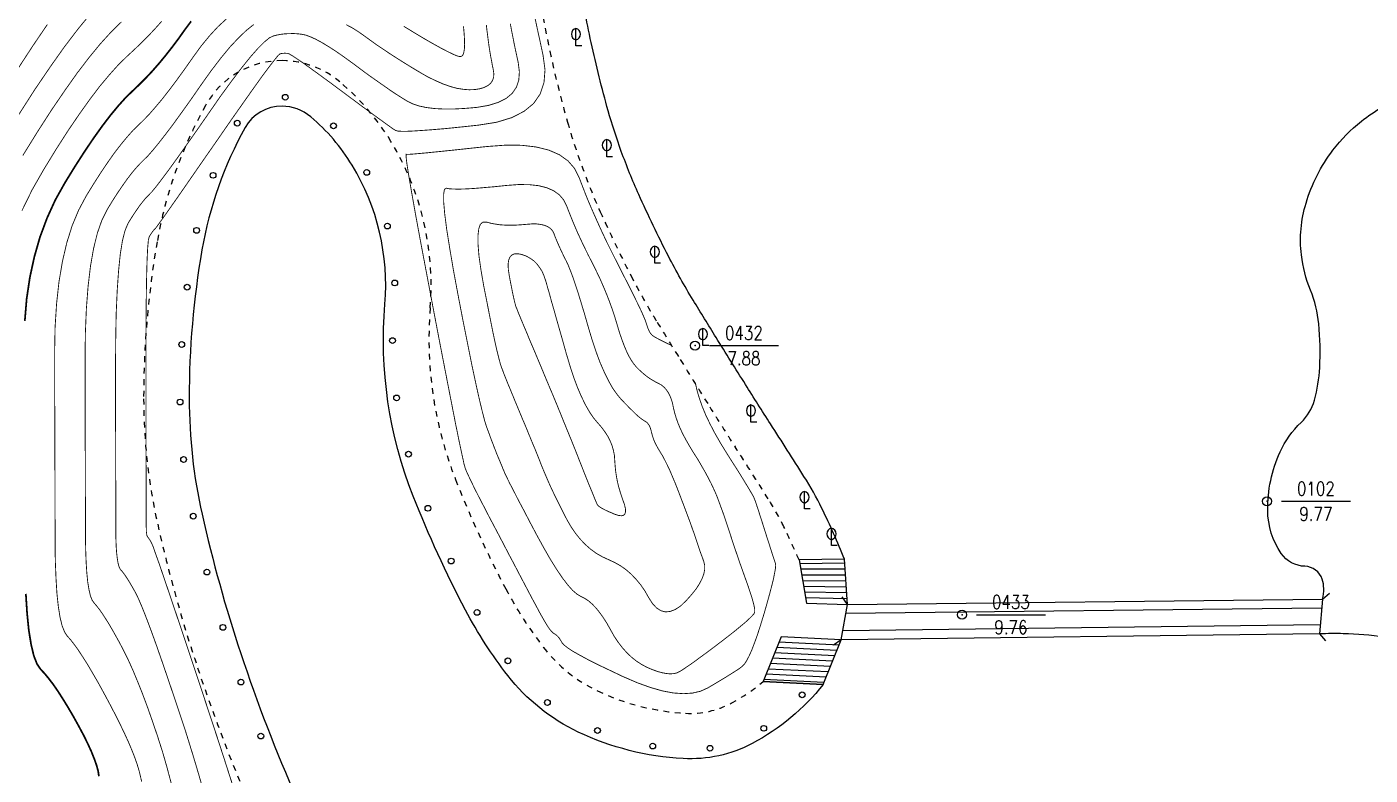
# Model space of a CAD drawing. Extents: x 1059 to 1761, y 608 to 1213.
# Drawn here: x 1291.8 to 1408.6, y 729 to 794 of the extents above; entities that cross this region are included whole.
import ezdxf
from ezdxf.enums import TextEntityAlignment as Align

# ---------------------------------------------------------------- set-up
doc = ezdxf.new("R2010")
doc.units = 0
doc.header["$LTSCALE"] = 0.5
doc.header["$PDSIZE"] = 0.2
doc.linetypes.add('X6', pattern=[2, 1, -1])
doc.layers.get('0').update_dxf_attribs({"linetype": 'CONTINUOUS'})
doc.layers.add('ASSIST', color=7, linetype='CONTINUOUS', plot=False)
for name, color, linetype in [('DGX', 2, 'CONTINUOUS'), ('DLSS', 4, 'CONTINUOUS'), ('JMD', 6, 'CONTINUOUS'), ('KZD', 1, 'CONTINUOUS'), ('SXSS', 5, 'CONTINUOUS'), ('ZBTZ', 3, 'CONTINUOUS')]:
    doc.layers.add(name, color=color, linetype=linetype)
doc.styles.add('HZ', font='rs.shx', dxfattribs={"width": 0.8, "bigfont": 'hztxt.shx'})
doc.linetypes.add('444', pattern='A,4.5,[145,AAA.SHX,S=1,R=0,X=0,Y=1],4.5,-0.5,[146,AAA.SHX,S=1,R=0,X=0,Y=0],-0.5', length=10)

# ---------------------------------------------------------------- blocks, each defined once
blk = doc.blocks.new('gc143')
for p, q in [((0, 0), (0, 3)), ((1, 0), (0, 0))]:
    blk.add_line(p, q)
for centre, start, end in [((0.225, 2), 102.68038, 257.31962), ((-0.225, 2), 282.68038, 77.31962)]:
    blk.add_arc(centre, 1.025, start, end)
blk = doc.blocks.new('gc117')
blk.add_circle((0, 0), 0.8)
blk.add_point((0, 0))
blk = doc.blocks.new('gc170')
at = {"linetype": 'Continuous'}
blk.add_circle((0, 0), 0.5, dxfattribs=at)

msp = doc.modelspace()

# ---------------------------------------------------------------- linework, layer by layer
at = {"linetype": 'Continuous'}
for p, q in [((1362.63, 740.79, 9.79), (1357.4, 741.05, 9.93)), ((1361.07, 736.92, 7.81), (1355.84, 737.17, 7.95))]:
    msp.add_line(p, q, dxfattribs=at)
at = {"layer": 'ASSIST', "linetype": 'Continuous', "flags": 128}
for points in [[(1358.96, 747.74), (1359.6, 743.99), (1363.18, 743.87), (1362.91, 747.79)], [(1404.46, 744.34), (1404.19, 741.31), (1362.63, 740.79), (1363.18, 743.87)], [(1361.07, 736.92), (1362.63, 740.79), (1357.4, 741.05), (1355.84, 737.17)]]:
    msp.add_lwpolyline(points, close=True, dxfattribs=at)
at = {"layer": 'DGX', "linetype": 'Continuous', "const_width": 0.075}
for points in [[(1297.44, 795.25), (1296.31, 793.88), (1295.11, 792.31), (1293.85, 790.53), (1292.51, 788.56), (1291.12, 786.39)], [(1293.62, 794.24), (1292.36, 792.39), (1290.97, 790.26)], [(1303.56, 794.52), (1303.04, 793.94), (1302.48, 793.34), (1301.88, 792.73), (1301.23, 792.11), (1300.54, 791.47), (1299.8, 790.75), (1299.02, 789.88), (1298.18, 788.88), (1297.3, 787.72), (1296.38, 786.43), (1295.4, 784.99), (1294.38, 783.4), (1293.32, 781.67), (1292.29, 779.87), (1291.41, 778.07)], [(1300.05, 794.46), (1299.18, 793.61), (1298.24, 792.58), (1297.26, 791.39), (1296.21, 790.02), (1295.12, 788.48), (1293.96, 786.78), (1292.75, 784.9), (1291.48, 782.85)], [(1309.19, 794.73), (1308.45, 794.05), (1307.72, 793.26), (1306.98, 792.36), (1306.25, 791.35), (1305.53, 790.33), (1304.85, 789.39), (1304.21, 788.54), (1303.6, 787.76), (1303.02, 787.07), (1302.48, 786.45), (1301.98, 785.93), (1301.51, 785.48), (1301.05, 785.03), (1300.56, 784.48), (1300.04, 783.85), (1299.48, 783.13), (1298.9, 782.31), (1298.29, 781.41), (1297.65, 780.41), (1296.98, 779.32), (1296.34, 778.12), (1295.78, 776.78), (1295.31, 775.29), (1294.93, 773.66), (1294.63, 771.89), (1294.42, 769.98), (1294.29, 767.92), (1294.25, 765.72), (1294.26, 763.48), (1294.26, 761.3), (1294.27, 759.17), (1294.27, 757.1), (1294.28, 755.09), (1294.28, 753.14), (1294.29, 751.24), (1294.29, 749.4), (1294.31, 747.69), (1294.37, 746.17), (1294.45, 744.84), (1294.57, 743.71), (1294.72, 742.77), (1294.9, 742.02), (1295.12, 741.47), (1295.36, 741.11), (1295.64, 740.8), (1295.95, 740.4), (1296.3, 739.92), (1296.68, 739.34), (1297.1, 738.68), (1297.54, 737.93), (1298.03, 737.09), (1298.54, 736.16), (1299.05, 735.21), (1299.52, 734.31), (1299.94, 733.47), (1300.32, 732.68), (1300.66, 731.94), (1300.95, 731.25), (1301.2, 730.62), (1301.41, 730.03), (1301.61, 729.37), (1301.82, 728.48)], [(1311.56, 794.24), (1310.92, 793.73), (1310.23, 793.07), (1309.48, 792.27), (1308.69, 791.31), (1307.84, 790.2), (1306.95, 788.95), (1306.07, 787.68), (1305.26, 786.55), (1304.53, 785.54), (1303.87, 784.67), (1303.29, 783.93), (1302.79, 783.32), (1302.36, 782.83), (1302, 782.48), (1301.68, 782.16), (1301.33, 781.78), (1300.96, 781.34), (1300.57, 780.83), (1300.16, 780.25), (1299.73, 779.62), (1299.28, 778.92), (1298.81, 778.15), (1298.36, 777.25), (1297.97, 776.13), (1297.64, 774.8), (1297.37, 773.26), (1297.16, 771.5), (1297.01, 769.53), (1296.92, 767.34), (1296.9, 764.94), (1296.9, 762.51), (1296.91, 760.24), (1296.91, 758.12), (1296.92, 756.15), (1296.92, 754.34), (1296.93, 752.68), (1296.93, 751.17), (1296.93, 749.82), (1296.95, 748.62), (1296.99, 747.55), (1297.05, 746.61), (1297.13, 745.82), (1297.24, 745.15), (1297.36, 744.63), (1297.51, 744.24), (1297.69, 743.99), (1297.88, 743.77), (1298.1, 743.49), (1298.35, 743.15), (1298.61, 742.74), (1298.91, 742.28), (1299.22, 741.75), (1299.56, 741.15), (1299.92, 740.5), (1300.3, 739.77), (1300.69, 738.97), (1301.09, 738.08), (1301.49, 737.11), (1301.91, 736.06), (1302.33, 734.93), (1302.76, 733.71), (1303.2, 732.42), (1303.63, 731.07), (1304.03, 729.68), (1304.41, 728.25)], [(1333.86, 794.32), (1333.96, 793.78), (1334.08, 793.18), (1334.21, 792.51), (1334.37, 791.76), (1334.55, 790.94), (1334.65, 790.13), (1334.6, 789.41), (1334.39, 788.79), (1334.02, 788.25), (1333.49, 787.81), (1332.8, 787.47), (1331.95, 787.21), (1330.95, 787.04), (1329.9, 786.95), (1328.94, 786.9), (1328.07, 786.9), (1327.27, 786.94), (1326.56, 787.03), (1325.94, 787.16), (1325.4, 787.34), (1324.94, 787.56), (1324.5, 787.83), (1324.01, 788.14), (1323.48, 788.49), (1322.91, 788.89), (1322.28, 789.33), (1321.61, 789.8), (1320.9, 790.32), (1320.14, 790.89), (1319.38, 791.44), (1318.69, 791.92), (1318.05, 792.33), (1317.47, 792.68), (1316.95, 792.96), (1316.49, 793.17), (1316.08, 793.32), (1315.73, 793.39), (1315.42, 793.43), (1315.1, 793.45), (1314.79, 793.45), (1314.48, 793.44), (1314.17, 793.42), (1313.87, 793.38), (1313.57, 793.32), (1313.27, 793.25), (1312.92, 793.08), (1312.47, 792.71), (1311.92, 792.16), (1311.27, 791.42), (1310.51, 790.48), (1309.66, 789.36), (1308.7, 788.05), (1307.65, 786.54), (1306.6, 785.03), (1305.67, 783.71), (1304.85, 782.55), (1304.15, 781.58), (1303.56, 780.79), (1303.09, 780.18), (1302.73, 779.74), (1302.49, 779.49), (1302.3, 779.3), (1302.1, 779.08), (1301.89, 778.82), (1301.66, 778.53), (1301.43, 778.2), (1301.18, 777.83), (1300.91, 777.42), (1300.64, 776.98), (1300.38, 776.37), (1300.15, 775.48), (1299.96, 774.31), (1299.81, 772.85), (1299.69, 771.11), (1299.6, 769.08), (1299.56, 766.76), (1299.54, 764.16), (1299.55, 761.55), (1299.55, 759.18), (1299.56, 757.07), (1299.56, 755.2), (1299.57, 753.59), (1299.57, 752.22), (1299.57, 751.11), (1299.57, 750.24), (1299.58, 749.55), (1299.6, 748.93), (1299.64, 748.38), (1299.69, 747.92), (1299.75, 747.54), (1299.82, 747.23), (1299.91, 747.01), (1300.01, 746.86), (1300.12, 746.74), (1300.25, 746.57), (1300.39, 746.38), (1300.55, 746.14), (1300.72, 745.87), (1300.9, 745.56), (1301.1, 745.22), (1301.31, 744.84), (1301.55, 744.34), (1301.86, 743.62), (1302.23, 742.68), (1302.66, 741.54), (1303.15, 740.18), (1303.7, 738.6), (1304.31, 736.81), (1304.99, 734.8), (1305.66, 732.77), (1306.25, 730.87), (1306.77, 729.13), (1307.23, 727.53)], [(1309.7, 728.26), (1309.14, 730), (1308.47, 732.07), (1307.68, 734.46), (1306.78, 737.19), (1305.87, 739.91), (1305.08, 742.27), (1304.4, 744.29), (1303.83, 745.97), (1303.38, 747.29), (1303.03, 748.27), (1302.81, 748.9), (1302.69, 749.18), (1302.63, 749.29), (1302.58, 749.38), (1302.53, 749.47), (1302.48, 749.54), (1302.44, 749.6), (1302.4, 749.66), (1302.36, 749.7), (1302.33, 749.74), (1302.31, 749.78), (1302.28, 749.84), (1302.26, 749.92), (1302.25, 750.03), (1302.23, 750.16), (1302.22, 750.3), (1302.22, 750.47), (1302.21, 750.67), (1302.21, 751.04), (1302.21, 751.76), (1302.21, 752.83), (1302.21, 754.25), (1302.2, 756.01), (1302.2, 758.12), (1302.19, 760.58), (1302.19, 763.39), (1302.19, 766.19), (1302.2, 768.63), (1302.22, 770.72), (1302.25, 772.45), (1302.29, 773.82), (1302.34, 774.84), (1302.4, 775.5), (1302.47, 775.8), (1302.55, 775.93), (1302.62, 776.04), (1302.69, 776.14), (1302.75, 776.23), (1302.81, 776.31), (1302.87, 776.38), (1302.93, 776.44), (1302.98, 776.49), (1303.11, 776.65), (1303.39, 777.04), (1303.83, 777.65), (1304.42, 778.49), (1305.17, 779.56), (1306.07, 780.86), (1307.13, 782.39), (1308.35, 784.14), (1309.56, 785.89), (1310.63, 787.41), (1311.54, 788.7), (1312.3, 789.76), (1312.92, 790.59), (1313.38, 791.18), (1313.68, 791.55), (1313.84, 791.69), (1313.92, 791.71), (1314.01, 791.72), (1314.09, 791.74), (1314.17, 791.74), (1314.26, 791.75), (1314.35, 791.74), (1314.43, 791.74), (1314.52, 791.73), (1314.67, 791.67), (1314.94, 791.51), (1315.33, 791.25), (1315.85, 790.9), (1316.49, 790.44), (1317.25, 789.89), (1318.14, 789.24), (1319.15, 788.49), (1320.16, 787.74), (1321.05, 787.08), (1321.82, 786.51), (1322.47, 786.04), (1323.01, 785.65), (1323.42, 785.35), (1323.71, 785.15), (1323.89, 785.04), (1324.1, 784.98), (1324.51, 784.96), (1325.12, 784.97), (1325.92, 785.02), (1326.92, 785.09), (1328.12, 785.19), (1329.51, 785.33), (1331.1, 785.5), (1332.67, 785.75), (1333.99, 786.15), (1335.06, 786.7), (1335.89, 787.38), (1336.46, 788.21), (1336.79, 789.19), (1336.88, 790.3), (1336.71, 791.56), (1336.44, 792.82), (1336.2, 793.91), (1336, 794.85)], [(1331.78, 794.2), (1331.83, 793.75), (1331.89, 793.28), (1331.95, 792.82), (1332.01, 792.37), (1332.08, 791.93), (1332.15, 791.51), (1332.23, 791.1), (1332.3, 790.7), (1332.38, 790.32), (1332.43, 789.96), (1332.41, 789.64), (1332.31, 789.36), (1332.15, 789.13), (1331.91, 788.93), (1331.61, 788.78), (1331.23, 788.66), (1330.79, 788.59), (1330.29, 788.57), (1329.77, 788.61), (1329.21, 788.7), (1328.63, 788.86), (1328.01, 789.08), (1327.37, 789.36), (1326.69, 789.69), (1325.99, 790.09), (1325.29, 790.51), (1324.61, 790.93), (1323.96, 791.34), (1323.34, 791.74), (1322.75, 792.14), (1322.18, 792.52), (1321.64, 792.91), (1321.13, 793.28), (1320.63, 793.63), (1320.12, 793.95), (1319.61, 794.22)], [(1329.79, 794.09), (1329.85, 793.46), (1329.88, 792.92), (1329.89, 792.47), (1329.87, 792.1), (1329.82, 791.81), (1329.75, 791.61), (1329.65, 791.49), (1329.52, 791.45), (1329.34, 791.48), (1329.09, 791.57), (1328.76, 791.72), (1328.35, 791.92), (1327.87, 792.17), (1327.31, 792.48), (1326.67, 792.84), (1325.96, 793.26), (1325.25, 793.69), (1324.6, 794.08)], [(1347.94, 766.34), (1347.57, 766.51), (1347.24, 766.67), (1346.95, 766.81), (1346.71, 766.94), (1346.5, 767.05), (1346.34, 767.15), (1346.22, 767.24), (1346.13, 767.31), (1346.07, 767.39), (1346.01, 767.47), (1345.96, 767.58), (1345.9, 767.69), (1345.84, 767.82), (1345.79, 767.97), (1345.73, 768.13), (1345.68, 768.3), (1345.6, 768.54), (1345.45, 768.89), (1345.25, 769.34), (1344.98, 769.91), (1344.65, 770.58), (1344.26, 771.37), (1343.8, 772.27), (1343.29, 773.27), (1342.76, 774.32), (1342.25, 775.34), (1341.78, 776.34), (1341.34, 777.31), (1340.92, 778.26), (1340.53, 779.18), (1340.18, 780.07), (1339.85, 780.94), (1339.45, 781.74), (1338.87, 782.4), (1338.13, 782.93), (1337.21, 783.33), (1336.12, 783.6), (1334.86, 783.75), (1333.42, 783.76), (1331.81, 783.64), (1330.22, 783.47), (1328.83, 783.32), (1327.65, 783.2), (1326.67, 783.1), (1325.9, 783.03), (1325.33, 782.98), (1324.97, 782.96), (1324.81, 782.97), (1324.8, 782.77), (1324.87, 782.17), (1325.03, 781.14), (1325.28, 779.69), (1325.61, 777.83), (1326.03, 775.55), (1326.54, 772.86), (1327.13, 769.74)], [(1327.13, 769.74), (1327.73, 766.61), (1328.26, 763.88), (1328.72, 761.53), (1329.1, 759.58), (1329.42, 758.02), (1329.67, 756.85), (1329.84, 756.07), (1329.95, 755.68), (1330.05, 755.43), (1330.22, 755.06), (1330.45, 754.58), (1330.74, 753.98), (1331.1, 753.27), (1331.53, 752.44), (1332.02, 751.49), (1332.58, 750.43), (1333.15, 749.35), (1333.68, 748.33), (1334.18, 747.39), (1334.64, 746.51), (1335.06, 745.71), (1335.45, 744.97), (1335.8, 744.31), (1336.12, 743.72), (1336.4, 743.19), (1336.66, 742.73), (1336.89, 742.33), (1337.09, 742), (1337.27, 741.74), (1337.43, 741.54), (1337.56, 741.41), (1337.66, 741.34), (1337.75, 741.29), (1337.83, 741.23), (1337.92, 741.16), (1338.01, 741.07), (1338.1, 740.96), (1338.18, 740.84), (1338.27, 740.7), (1338.36, 740.54), (1338.52, 740.36), (1338.82, 740.12), (1339.27, 739.82), (1339.87, 739.48), (1340.61, 739.08), (1341.5, 738.63), (1342.53, 738.14), (1343.71, 737.58), (1344.92, 737.06), (1346.04, 736.66), (1347.08, 736.36), (1348.04, 736.18), (1348.91, 736.12), (1349.69, 736.17), (1350.39, 736.33), (1351.01, 736.61), (1351.56, 736.93), (1352.06, 737.23), (1352.51, 737.5), (1352.91, 737.75), (1353.26, 737.97), (1353.56, 738.16), (1353.81, 738.33), (1354.01, 738.48), (1354.2, 738.67), (1354.39, 738.96), (1354.61, 739.37), (1354.84, 739.88), (1355.08, 740.5), (1355.34, 741.22), (1355.61, 742.06), (1355.9, 743), (1356.17, 743.94), (1356.4, 744.77), (1356.59, 745.49), (1356.74, 746.1), (1356.84, 746.61), (1356.91, 747), (1356.93, 747.28), (1356.9, 747.46), (1356.85, 747.61), (1356.78, 747.81), (1356.69, 748.08), (1356.59, 748.4), (1356.47, 748.78), (1356.33, 749.22), (1356.17, 749.71), (1355.99, 750.27), (1355.82, 750.82), (1355.66, 751.31), (1355.52, 751.75), (1355.4, 752.13), (1355.29, 752.44), (1355.21, 752.7), (1355.14, 752.9), (1355.08, 753.05), (1355.01, 753.21), (1354.87, 753.47), (1354.66, 753.82), (1354.39, 754.27), (1354.06, 754.81), (1353.66, 755.46), (1353.19, 756.19), (1352.66, 757.03), (1352.13, 757.89), (1351.65, 758.73), (1351.23, 759.53), (1350.86, 760.3), (1350.55, 761.05), (1350.3, 761.76), (1350.1, 762.44), (1349.95, 763.08)]]:
    msp.add_lwpolyline(points, dxfattribs=at)
at = {"layer": 'DGX', "color": 3, "linetype": 'Continuous', "const_width": 0.15}
for points in [[(1306.12, 794.52), (1305.55, 793.76), (1305, 792.98), (1304.44, 792.24), (1303.88, 791.53), (1303.32, 790.85), (1302.75, 790.2), (1302.18, 789.59), (1301.61, 789.02), (1301.03, 788.47), (1300.43, 787.89), (1299.79, 787.18), (1299.11, 786.36), (1298.39, 785.42), (1297.64, 784.37), (1296.85, 783.2), (1296.02, 781.91), (1295.15, 780.5), (1294.31, 779), (1293.59, 777.42), (1292.98, 775.78), (1292.49, 774.07), (1292.1, 772.28), (1291.82, 770.42), (1291.66, 768.5)], [(1291.75, 744.79), (1291.86, 743.07), (1292.01, 741.6), (1292.21, 740.38), (1292.44, 739.42), (1292.72, 738.7), (1293.04, 738.23), (1293.39, 737.86), (1293.75, 737.42), (1294.14, 736.91), (1294.54, 736.33), (1294.95, 735.69), (1295.39, 734.98), (1295.84, 734.21), (1296.31, 733.37), (1296.76, 732.53), (1297.14, 731.76), (1297.46, 731.06), (1297.71, 730.43), (1297.91, 729.86), (1298.04, 729.37), (1298.1, 728.95)]]:
    msp.add_lwpolyline(points, dxfattribs=at)
at = {"layer": 'DGX', "linetype": 'Continuous', "const_width": 0.075, "flags": 128}
for points in [[(1329.34, 770.64), (1329.78, 768.36), (1330.19, 766.32), (1330.55, 764.53), (1330.88, 762.99), (1331.17, 761.69), (1331.42, 760.65), (1331.63, 759.84), (1331.8, 759.29), (1331.96, 758.87), (1332.1, 758.48), (1332.23, 758.12), (1332.36, 757.8), (1332.47, 757.5), (1332.58, 757.23), (1332.67, 756.98), (1332.76, 756.77), (1332.84, 756.58), (1332.92, 756.39), (1333, 756.21), (1333.07, 756.03), (1333.14, 755.87), (1333.2, 755.7), (1333.27, 755.55), (1333.33, 755.4), (1333.42, 755.18), (1333.59, 754.84), (1333.83, 754.35), (1334.15, 753.74), (1334.53, 752.99), (1335, 752.11), (1335.53, 751.09), (1336.14, 749.94), (1336.77, 748.79), (1337.35, 747.78), (1337.9, 746.9), (1338.4, 746.16), (1338.87, 745.55), (1339.29, 745.08), (1339.68, 744.75), (1340.02, 744.55), (1340.34, 744.39), (1340.66, 744.18), (1340.98, 743.9), (1341.3, 743.57), (1341.62, 743.18), (1341.94, 742.73), (1342.26, 742.23), (1342.58, 741.66), (1342.9, 741.09), (1343.25, 740.57), (1343.62, 740.09), (1344.01, 739.66), (1344.41, 739.28), (1344.84, 738.94), (1345.29, 738.65), (1345.76, 738.4), (1346.23, 738.2), (1346.66, 738.05), (1347.05, 737.94), (1347.42, 737.87), (1347.76, 737.84), (1348.06, 737.86), (1348.33, 737.92), (1348.56, 738.03), (1348.81, 738.18), (1349.12, 738.39), (1349.49, 738.64), (1349.92, 738.94), (1350.4, 739.3), (1350.95, 739.7), (1351.55, 740.15), (1352.21, 740.65), (1352.86, 741.15), (1353.43, 741.6), (1353.91, 742), (1354.32, 742.34), (1354.63, 742.63), (1354.87, 742.86), (1355.03, 743.04), (1355.1, 743.17), (1355.11, 743.3), (1355.1, 743.5), (1355.05, 743.76), (1354.97, 744.08), (1354.86, 744.47), (1354.72, 744.91), (1354.55, 745.42), (1354.34, 746), (1354.13, 746.59), (1353.93, 747.15), (1353.74, 747.68), (1353.57, 748.19), (1353.41, 748.66), (1353.26, 749.11), (1353.12, 749.53), (1352.99, 749.93), (1352.87, 750.31), (1352.74, 750.69), (1352.61, 751.08), (1352.48, 751.47), (1352.34, 751.87), (1352.19, 752.27), (1352.04, 752.68), (1351.89, 753.09), (1351.72, 753.51), (1351.52, 753.95), (1351.3, 754.42), (1351.05, 754.9), (1350.78, 755.4), (1350.48, 755.92), (1350.16, 756.47), (1349.8, 757.03), (1349.46, 757.59), (1349.15, 758.13), (1348.87, 758.65), (1348.63, 759.16), (1348.43, 759.64), (1348.27, 760.1), (1348.14, 760.54), (1348.04, 760.96), (1347.96, 761.36), (1347.85, 761.71), (1347.72, 762.03), (1347.57, 762.31), (1347.39, 762.56), (1347.19, 762.77), (1346.98, 762.94), (1346.73, 763.07), (1346.48, 763.2), (1346.24, 763.34), (1345.99, 763.49), (1345.75, 763.66), (1345.51, 763.85), (1345.28, 764.05), (1345.05, 764.26), (1344.82, 764.49), (1344.6, 764.76), (1344.38, 765.07), (1344.17, 765.44), (1343.96, 765.87), (1343.76, 766.35), (1343.56, 766.88), (1343.36, 767.46), (1343.17, 768.09), (1342.97, 768.76), (1342.75, 769.43), (1342.51, 770.1), (1342.25, 770.77), (1341.97, 771.45), (1341.67, 772.13), (1341.34, 772.82), (1341, 773.51), (1340.65, 774.19), (1340.32, 774.86), (1340.01, 775.51), (1339.72, 776.14), (1339.45, 776.76), (1339.2, 777.36), (1338.97, 777.94), (1338.75, 778.51), (1338.49, 779.02), (1338.12, 779.45), (1337.63, 779.8), (1337.04, 780.06), (1336.33, 780.24), (1335.5, 780.33), (1334.57, 780.34), (1333.52, 780.26), (1332.47, 780.15), (1331.54, 780.07), (1330.72, 780), (1330.01, 779.96), (1329.41, 779.94), (1328.93, 779.95), (1328.56, 779.97), (1328.3, 780.02), (1328.14, 779.93), (1328.07, 779.53), (1328.07, 778.82), (1328.16, 777.8), (1328.33, 776.47), (1328.59, 774.84), (1328.92, 772.89)], [(1331.55, 771.54), (1331.83, 770.13), (1332.08, 768.87), (1332.3, 767.76), (1332.5, 766.8), (1332.68, 766), (1332.84, 765.35), (1332.97, 764.86), (1333.08, 764.51), (1333.19, 764.22), (1333.32, 763.87), (1333.48, 763.47), (1333.66, 763.02), (1333.87, 762.52), (1334.1, 761.96), (1334.35, 761.35), (1334.63, 760.68), (1334.91, 760), (1335.19, 759.35), (1335.45, 758.71), (1335.7, 758.1), (1335.95, 757.51), (1336.18, 756.94), (1336.4, 756.39), (1336.6, 755.87), (1336.82, 755.35), (1337.05, 754.81), (1337.29, 754.26), (1337.56, 753.68), (1337.84, 753.1), (1338.14, 752.5), (1338.45, 751.88), (1338.78, 751.24), (1339.14, 750.62), (1339.52, 750.06), (1339.93, 749.55), (1340.37, 749.09), (1340.83, 748.68), (1341.32, 748.32), (1341.84, 748.02), (1342.38, 747.77), (1342.92, 747.52), (1343.44, 747.23), (1343.92, 746.89), (1344.37, 746.5), (1344.79, 746.06), (1345.19, 745.58), (1345.55, 745.06), (1345.88, 744.48), (1346.21, 743.96), (1346.57, 743.57), (1346.94, 743.33), (1347.34, 743.22), (1347.76, 743.26), (1348.2, 743.43), (1348.67, 743.74), (1349.15, 744.2), (1349.61, 744.71), (1350, 745.2), (1350.3, 745.66), (1350.53, 746.1), (1350.68, 746.51), (1350.76, 746.9), (1350.76, 747.26), (1350.68, 747.59), (1350.57, 747.91), (1350.46, 748.2), (1350.36, 748.48), (1350.27, 748.74), (1350.19, 748.98), (1350.12, 749.2), (1350.05, 749.4), (1349.99, 749.58), (1349.92, 749.79), (1349.83, 750.07), (1349.7, 750.41), (1349.56, 750.82), (1349.38, 751.3), (1349.18, 751.84), (1348.95, 752.45), (1348.69, 753.13), (1348.43, 753.81), (1348.18, 754.44), (1347.94, 755.01), (1347.72, 755.53), (1347.5, 755.99), (1347.3, 756.39), (1347.12, 756.74), (1346.94, 757.03), (1346.78, 757.29), (1346.64, 757.54), (1346.51, 757.78), (1346.4, 758.01), (1346.31, 758.23), (1346.24, 758.44), (1346.18, 758.65), (1346.13, 758.84), (1346.09, 759.02), (1346.04, 759.18), (1345.98, 759.33), (1345.91, 759.46), (1345.83, 759.57), (1345.74, 759.67), (1345.64, 759.75), (1345.53, 759.81), (1345.4, 759.89), (1345.23, 760.01), (1345.03, 760.17), (1344.79, 760.38), (1344.53, 760.64), (1344.22, 760.94), (1343.89, 761.28), (1343.51, 761.67), (1343.13, 762.13), (1342.75, 762.67), (1342.39, 763.31), (1342.03, 764.05), (1341.67, 764.87), (1341.33, 765.78), (1340.99, 766.79), (1340.66, 767.89), (1340.35, 768.98), (1340.05, 769.97), (1339.78, 770.86), (1339.52, 771.64), (1339.29, 772.32), (1339.07, 772.9), (1338.88, 773.37), (1338.7, 773.75), (1338.54, 774.06), (1338.39, 774.37), (1338.25, 774.67), (1338.11, 774.97), (1337.99, 775.25), (1337.87, 775.53), (1337.76, 775.8), (1337.66, 776.07), (1337.54, 776.31), (1337.37, 776.51), (1337.14, 776.67), (1336.86, 776.79), (1336.53, 776.87), (1336.15, 776.92), (1335.72, 776.92), (1335.23, 776.88), (1334.73, 776.84), (1334.25, 776.81), (1333.78, 776.81), (1333.34, 776.82), (1332.93, 776.85), (1332.53, 776.91), (1332.15, 776.98), (1331.8, 777.08), (1331.49, 777.08), (1331.26, 776.89), (1331.12, 776.49), (1331.05, 775.9), (1331.06, 775.11), (1331.14, 774.12), (1331.31, 772.93)], [(1333.77, 772.44), (1333.87, 771.89), (1333.97, 771.41), (1334.05, 770.98), (1334.13, 770.62), (1334.2, 770.31), (1334.26, 770.06), (1334.31, 769.87), (1334.35, 769.74), (1334.42, 769.57), (1334.54, 769.26), (1334.72, 768.82), (1334.96, 768.25), (1335.26, 767.54), (1335.61, 766.69), (1336.03, 765.71), (1336.5, 764.59), (1336.98, 763.43), (1337.46, 762.3), (1337.91, 761.22), (1338.34, 760.16), (1338.75, 759.15), (1339.15, 758.18), (1339.53, 757.24), (1339.88, 756.34), (1340.21, 755.51), (1340.5, 754.78), (1340.75, 754.16), (1340.97, 753.63), (1341.14, 753.21), (1341.27, 752.88), (1341.37, 752.66), (1341.43, 752.54), (1341.48, 752.47), (1341.58, 752.38), (1341.71, 752.29), (1341.88, 752.19), (1342.09, 752.08), (1342.34, 751.96), (1342.63, 751.84), (1342.95, 751.7), (1343.27, 751.6), (1343.52, 751.57), (1343.7, 751.61), (1343.82, 751.73), (1343.88, 751.91), (1343.87, 752.17), (1343.8, 752.5), (1343.66, 752.9), (1343.51, 753.34), (1343.37, 753.78), (1343.25, 754.21), (1343.15, 754.65), (1343.07, 755.09), (1343.01, 755.52), (1342.97, 755.95), (1342.94, 756.39), (1342.91, 756.82), (1342.83, 757.24), (1342.71, 757.66), (1342.54, 758.07), (1342.34, 758.47), (1342.08, 758.87), (1341.79, 759.26), (1341.45, 759.65), (1341.09, 760.08), (1340.74, 760.6), (1340.39, 761.21), (1340.05, 761.91), (1339.71, 762.7), (1339.38, 763.58), (1339.06, 764.55), (1338.74, 765.62), (1338.44, 766.69), (1338.16, 767.68), (1337.9, 768.58), (1337.67, 769.41), (1337.45, 770.16), (1337.27, 770.83), (1337.1, 771.41), (1336.96, 771.92), (1336.81, 772.36), (1336.64, 772.77), (1336.42, 773.12), (1336.18, 773.44), (1335.91, 773.71), (1335.6, 773.93), (1335.26, 774.12), (1334.88, 774.26), (1334.53, 774.33), (1334.23, 774.32), (1334, 774.22), (1333.83, 774.04), (1333.72, 773.77), (1333.67, 773.41), (1333.69, 772.97)]]:
    msp.add_lwpolyline(points, close=True, dxfattribs=at)
at = {"layer": 'DLSS', "linetype": 'Continuous'}
for p, q in [((1362.63, 740.79), (1363.18, 743.87)), ((1363.18, 743.87), (1362.72, 744.52)), ((1404.46, 744.34), (1404.19, 741.31)), ((1404.46, 744.34), (1405.07, 744.85)), ((1404.39, 743.54), (1363.04, 743.08)), ((1404.26, 742.11), (1362.77, 741.58)), ((1362.63, 740.79), (1361.97, 740.33)), ((1404.19, 741.31), (1404.71, 740.7))]:
    msp.add_line(p, q, dxfattribs=at)
at = {"layer": 'DLSS', "linetype": 'X6'}
for points in [[(1334.86, 806.97, -0.000007), (1333.96, 812.97, -0.000007), (1333.07, 818.96, -0.001307)], [(1358.96, 747.74, 0.012312), (1357.65, 750.6, 0.027255), (1356.29, 753.03, 0.002451), (1353.4, 757.56, -0.003279), (1351.2, 761.02, -0.001211), (1348.64, 765.13, -0.001537), (1346.63, 768.38, -0.018479), (1344.35, 772.43, -0.013579), (1341.68, 777.98, -0.01746), (1340.07, 781.96, -0.019016), (1338.84, 785.75, -0.01542), (1337.3, 791.91, -0.016269), (1336.22, 797.85, -0.000047), (1335.24, 804.41, -0.000121)], [(1355.84, 737.17, -0.054193), (1353.06, 735.29, -0.13611), (1349.1, 734.42, -0.097181), (1341.45, 736.36, -0.11721), (1336.76, 740.12, -0.044069), (1333.46, 745.23, -0.02739), (1329.1, 754.72, -0.115392), (1326.9, 769.63, 0.158868), (1323.49, 784.08, 0.08134), (1319.05, 789.25, 0.174301), (1314.06, 791.1, 0.274119), (1307.37, 787.21, 0.084624), (1303.16, 775.36, 0.043106), (1301.99, 761.74, 0.055447), (1303.21, 750.83, 0.0249), (1306.68, 738.37, 0.022972), (1311.69, 725.36, 0.070031)]]:
    msp.add_lwpolyline(points, format="xyb", dxfattribs=at)
at = {"layer": 'JMD', "linetype": 'Continuous'}
for p, q in [((1358.96, 747.74), (1359.6, 743.99)), ((1359.01, 747.44), (1362.94, 747.47)), ((1363.18, 743.87), (1362.91, 747.79)), ((1359.1, 746.95), (1362.97, 746.96)), ((1359.18, 746.45), (1363, 746.44)), ((1359.26, 745.96), (1363.04, 745.93)), ((1359.35, 745.47), (1363.07, 745.41)), ((1359.43, 744.97), (1363.11, 744.9)), ((1359.52, 744.48), (1363.14, 744.38)), ((1359.6, 743.99), (1363.18, 743.87)), ((1357.4, 741.05), (1355.84, 737.17)), ((1362.44, 740.33), (1357.21, 740.58)), ((1362.63, 740.79), (1357.4, 741.05)), ((1361.07, 736.92), (1362.63, 740.79)), ((1361.88, 738.94), (1356.65, 739.19)), ((1362.07, 739.4), (1356.84, 739.66)), ((1362.25, 739.86), (1357.03, 740.12)), ((1361.5, 738.01), (1356.28, 738.26)), ((1361.69, 738.47), (1356.46, 738.73)), ((1361.13, 737.08), (1355.9, 737.34)), ((1361.32, 737.55), (1356.09, 737.8))]:
    msp.add_line(p, q, dxfattribs=at)
at = {"layer": 'JMD', "linetype": '444', "flags": 128}
for points in [[(1404.46, 744.34, 0.069269), (1404.57, 745.26, 0.079063), (1404.44, 746.07, 0.312585), (1402.94, 747.18, -0.238359), (1400.88, 748.3, -0.148802), (1399.7, 752.02, -0.110706), (1400.78, 757.11, -0.095471), (1402.61, 759.68, 0.13644), (1403.76, 761.6, 0.05228), (1404.22, 764.44, 0.039359), (1404.14, 768.25, 0.072558), (1403.42, 771.16, -0.068812), (1402.63, 774.23, -0.101935), (1403.03, 778.72, -0.088582), (1405.37, 783.33, -0.066111), (1407.85, 785.84, -0.053533), (1411.55, 788.13, -0.069305), (1413.95, 788.9, -0.05225), (1417.29, 789.12)], [(1438.46, 732.88, -0.080634), (1429.9, 730.17, -0.09393), (1422.18, 730.49, -0.019283), (1417.13, 731.87, -0.066872), (1415.76, 732.52, -0.068333), (1413.57, 734.4, -0.060657), (1411.72, 737.07, -0.201782), (1411.52, 739.47, 0.386716), (1410.95, 740.73, 0.070586), (1409.83, 741.04, 0.022831), (1406.27, 741.33, 0.010588), (1405.25, 741.34, 0.010178), (1404.19, 741.31)]]:
    msp.add_lwpolyline(points, format="xyb", dxfattribs=at)
at = {"layer": 'KZD', "linetype": 'Continuous'}
for p, q in [((1351.17, 766.35), (1357.17, 766.35)), ((1400.89, 752.83), (1406.89, 752.83)), ((1374.38, 742.98), (1380.38, 742.98))]:
    msp.add_line(p, q, dxfattribs=at)
at = {"layer": 'SXSS', "linetype": 'Continuous'}
for points in [[(1338.48, 807.5, -0.000007), (1337.59, 813.51, -0.000007), (1336.7, 819.5, -0.001307)], [(1362.91, 747.79, 0.017928), (1360.95, 752.21, 0.027255), (1359.39, 754.99, 0.002451), (1356.48, 759.55, -0.003279), (1354.31, 762.97, -0.001211), (1351.75, 767.06, -0.001537), (1349.76, 770.3, -0.018479), (1347.61, 774.11, -0.013579), (1345.03, 779.48, -0.01746), (1343.51, 783.22, -0.019016), (1342.37, 786.75, -0.01542), (1340.89, 792.68, -0.016269), (1339.85, 798.39, -0.000047), (1338.86, 804.95, -0.000121)], [(1361.07, 736.92, -0.103863), (1354.9, 731.8, -0.13611), (1348.88, 730.48, -0.097181), (1339.76, 732.79, -0.11721), (1333.65, 737.69, -0.044069), (1329.97, 743.38, -0.02739), (1325.42, 753.27, -0.115392), (1322.96, 769.96, 0.158868), (1320.11, 782.02, 0.08134), (1316.51, 786.23, 0.174301), (1314.02, 787.15, 0.274119), (1310.82, 785.29, 0.084624), (1307.06, 774.68, 0.043106), (1305.95, 761.74, 0.055447), (1307.07, 751.7, 0.0249), (1310.43, 739.62, 0.022972), (1315.31, 726.95, 0.070031)]]:
    msp.add_lwpolyline(points, format="xyb", dxfattribs=at)

# ---------------------------------------------------------------- block references
at = {"layer": 'KZD', "linetype": 'Continuous', "xscale": 0.5, "yscale": 0.5}
for p in [(1349.92, 766.35, 7.88), (1399.64, 752.83, 9.77), (1373.13, 742.98, 9.76)]:
    msp.add_blockref('gc117', p, dxfattribs=at)
at = {"layer": 'ZBTZ', "linetype": 'Continuous', "xscale": 0.5, "yscale": 0.5}
for p in [(1339.57, 792.4), (1342.25, 782.76), (1346.42, 773.5), (1350.61, 766.35), (1354.78, 759.7), (1359.43, 752.18), (1361.78, 748.99, 7.93)]:
    msp.add_blockref('gc143', p, dxfattribs=at)
for p, rotation in [((1314.3, 787.92, 7.25), 176.1903014364208), ((1310.13, 785.67, 7.25), 240.7713633919529), ((1318.49, 785.44, 7.25), 133.4558245363025), ((1308.02, 781.14, 7.25), 249.1603101448619), ((1321.38, 781.39, 7.25), 118.0065427141469), ((1306.59, 776.36, 7.25), 257.523293953311), ((1323.18, 776.73, 7.25), 104.2252569392714), ((1323.82, 771.79, 7.25), 90.4439711643958), ((1305.77, 771.43, 7.25), 262.7264312842041), ((1305.3, 766.45, 7.25), 266.4830892238837), ((1323.62, 766.79, 7.25), 90.13610762887343), ((1305.16, 761.45, 7.25), 270.3787286758278), ((1323.98, 761.81, 7.25), 98.03959427222519), ((1305.46, 756.46, 7.25), 276.5379025937658), ((1325.01, 756.92, 7.25), 105.943080915577), ((1326.7, 752.22, 7.25), 112.3969933566127), ((1306.3, 751.54, 7.25), 282.6970765117036), ((1328.72, 747.64, 7.25), 115.3013959054513), ((1307.49, 746.68, 7.25), 284.9707378357642), ((1330.97, 743.18, 7.25), 118.8118412171209), ((1308.88, 741.88, 7.25), 287.231872101812), ((1333.66, 738.97, 7.25), 126.4082127046443), ((1310.45, 737.13, 7.25), 289.3346494740416), ((1337.09, 735.35, 7.25), 142.1158790530696), ((1359.23, 736.02), 351.9016080292868), ((1355.89, 733.11, 7.25), 206.6968592275069), ((1312.18, 732.44, 7.25), 291.2613172777966), ((1341.44, 732.92, 7.25), 158.2035243509188), ((1346.24, 731.57, 7.25), 170.3143948409158), ((1351.22, 731.38, 7.25), 189.1106167412971)]:
    msp.add_blockref('gc170', p, dxfattribs=dict(at, rotation=rotation))

# ---------------------------------------------------------------- texts
at = {"layer": 'KZD', "linetype": 'Continuous', "style": 'HZ', "width": 0.8}
for s, p in [('0432', (1354.17, 767.45)), ('7.88', (1354.17, 765.25)), ('0102', (1403.89, 753.93)), ('9.77', (1403.89, 751.73)), ('0433', (1377.38, 744.08)), ('9.76', (1377.38, 741.88))]:
    msp.add_text(s, height=1.2, dxfattribs=at).set_placement(p, align=Align.MIDDLE)

doc.saveas('drawing.dxf')
